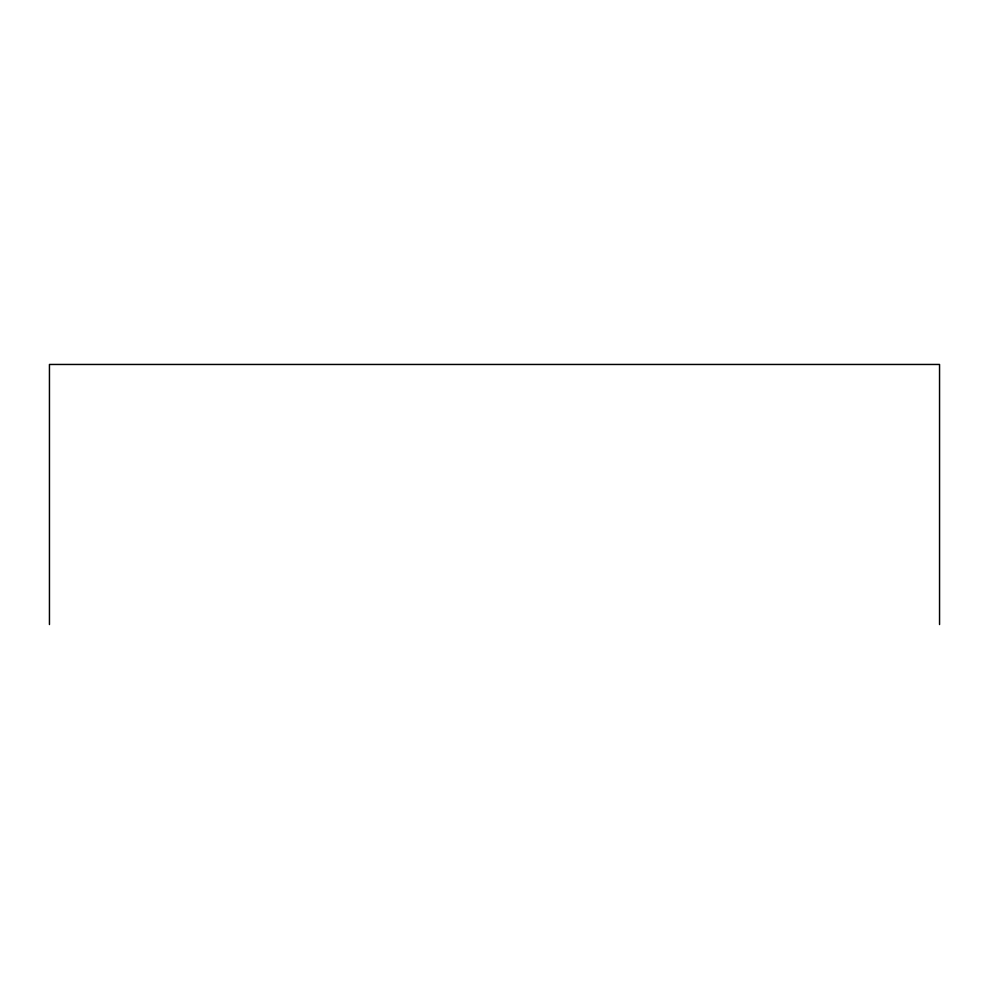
<?xml version="1.0" encoding="UTF-8"?>
<svg xmlns="http://www.w3.org/2000/svg" width="989" height="989" viewBox="0 0 989 989"><rect width="100%" height="100%" fill="white"/><g stroke="black" fill="none" stroke-linecap="round" stroke-linejoin="round"><path stroke-width="1.48" d="M939.55 624.541L939.55 364.459L49.45 364.459L49.45 624.541"/></g></svg>
